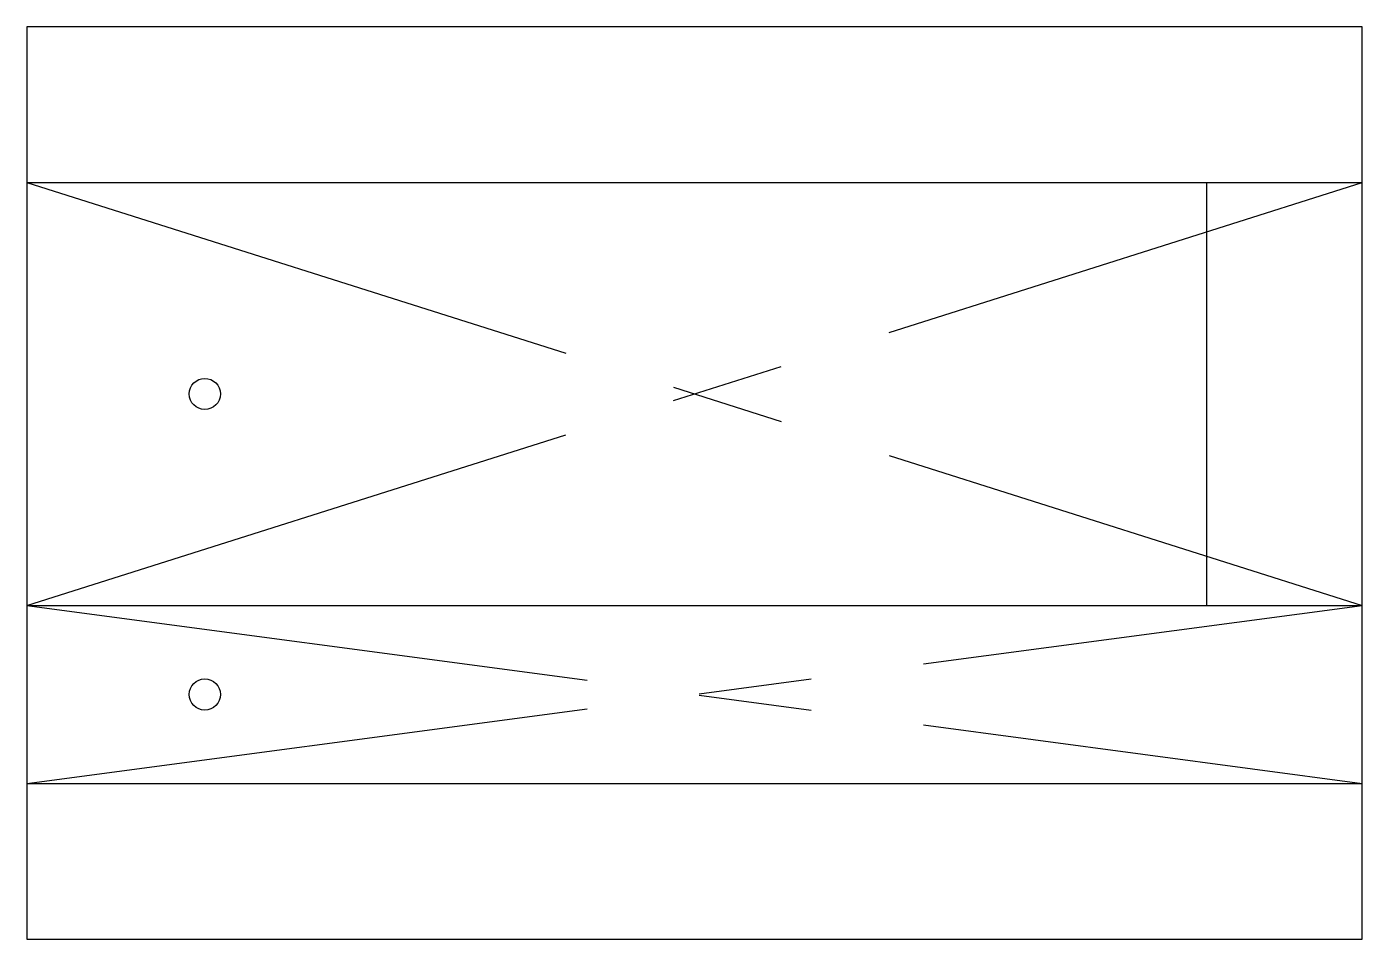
# Model space of a CAD drawing. Header units: millimetres. Extents: x 0 to 30, y 0 to 20.5.
import ezdxf

# ---------------------------------------------------------------- set-up
doc = ezdxf.new("R2010")
doc.units = ezdxf.units.MM
doc.linetypes.add('CENTERX2', pattern=[20.32, 12.7, -2.54, 2.54, -2.54])

msp = doc.modelspace()

# ---------------------------------------------------------------- linework, layer by layer
at = {"color": 7, "linetype": 'Continuous', "lineweight": 25}
for p, q in [((30, 20.5), (0, 20.5)), ((0, 20.5), (0, 0)), ((30, 0), (30, 20.5)), ((0, 0), (30, 0))]:
    msp.add_line(p, q, dxfattribs=at)
at = {"color": 7, "linetype": 'Continuous'}
for p, q in [((0, 17), (30, 17)), ((26.5, 17), (26.5, 7.5)), ((0, 7.5), (26.5, 7.5)), ((0, 3.5), (30, 3.5))]:
    msp.add_line(p, q, dxfattribs=at)
at = {"color": 7, "linetype": 'CENTERX2'}
for p, q in [((0, 17), (30, 7.5)), ((0, 7.5), (30, 17)), ((0, 7.5), (30, 3.5)), ((0, 3.5), (30, 7.5)), ((26.5, 7.5), (30, 7.5))]:
    msp.add_line(p, q, dxfattribs=at)
at = {"color": 7, "linetype": 'Continuous'}
for centre in [(4, 12.25), (4, 5.5)]:
    msp.add_circle(centre, 0.35, dxfattribs=at)

doc.saveas('drawing.dxf')
